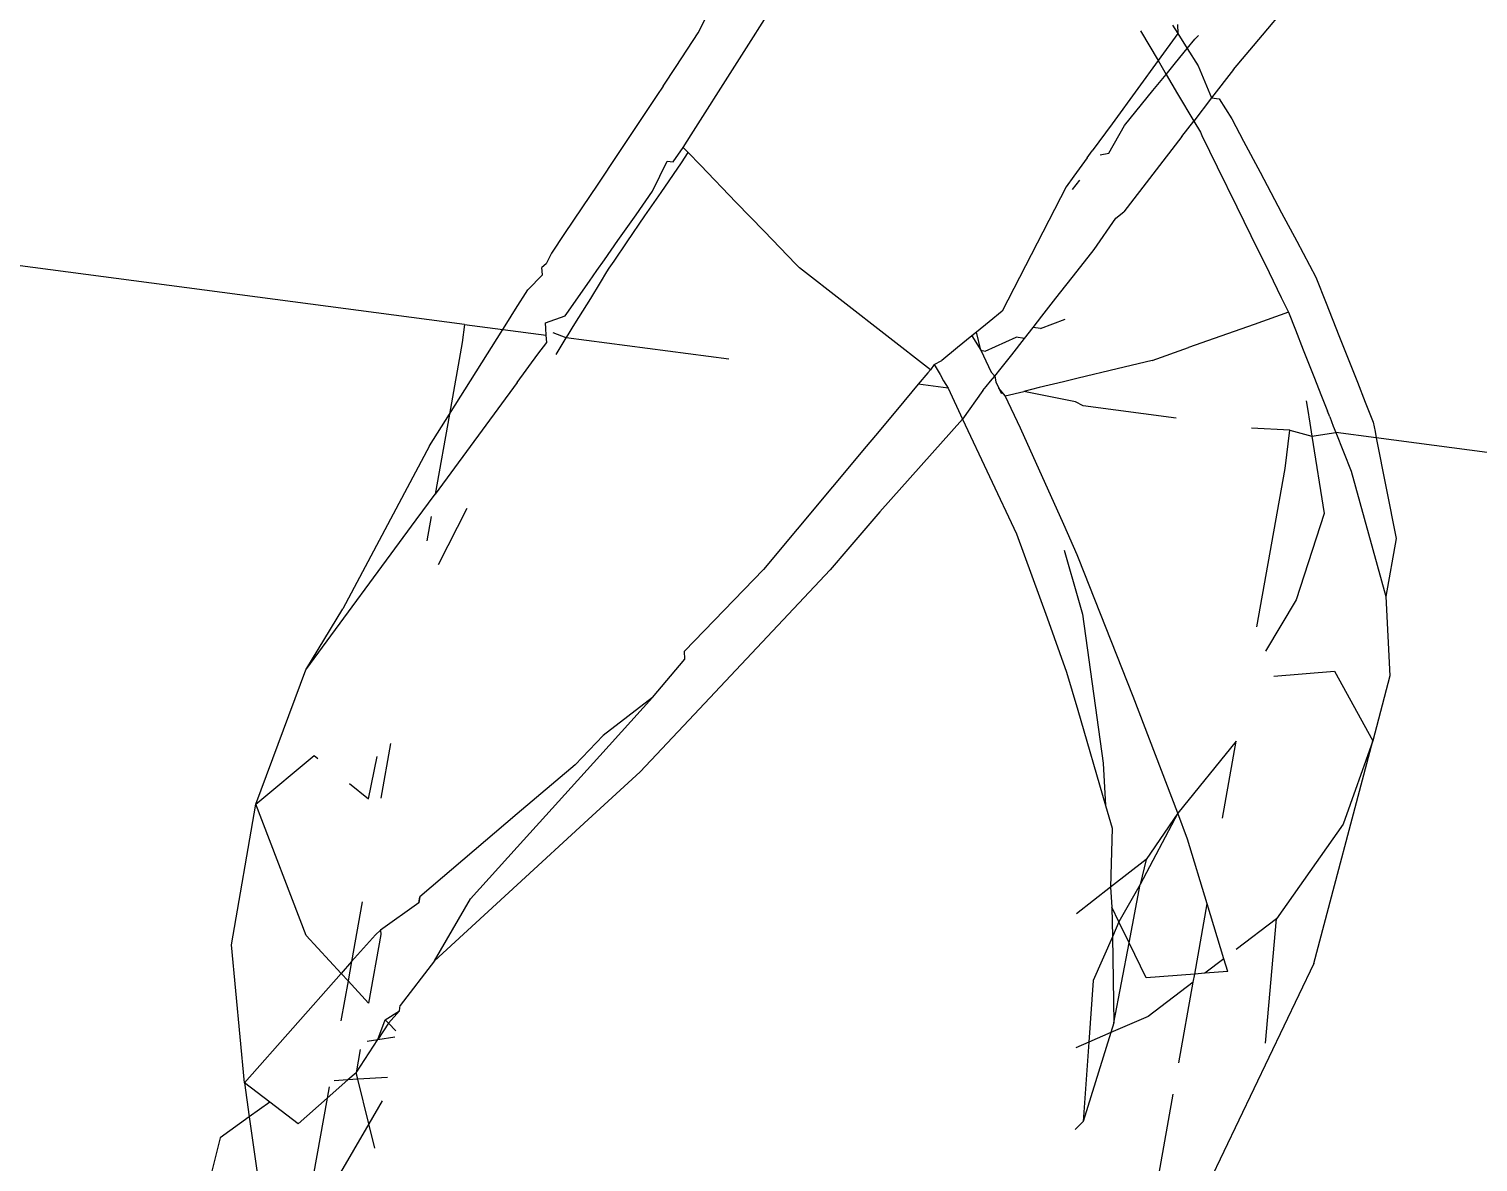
# Model space of a CAD drawing. Header units: inches. Extents: x 3324238 to 135265466, y -1036581 to 20094598.
# Drawn here: x 3354739.1539 to 3354739.5735, y -519087.4839 to -519087.156 of the extents above; entities that cross this region are included whole.
import ezdxf

# ---------------------------------------------------------------- set-up
doc = ezdxf.new("R2010")
doc.units = ezdxf.units.IN
doc.header["$MEASUREMENT"] = 0

msp = doc.modelspace()

# ---------------------------------------------------------------- linework, layer by layer
for p, q in [((3354739.28003, -519087.24152, 0.00267), (3354737.50844, -519087.00835, 0.00267)), ((3354739.34563, -519087.18667, 0.00267), (3354739.38059, -519087.13167, 0.00267)), ((3354739.34766, -519087.1571, 0.00267), (3354739.35221, -519087.14818, 0.00267)), ((3354739.51106, -519087.15779, 0.00267), (3354739.51772, -519087.1499, 0.00267)), ((3354739.48499, -519087.15492, 0.00267), (3354739.48653, -519087.15735, 0.00267)), ((3354739.48646, -519087.15466, 0.00267), (3354739.48653, -519087.15735, 0.00267)), ((3354739.3413, -519087.16681, 0.00267), (3354739.34766, -519087.1571, 0.00267)), ((3354739.47573, -519087.15654, 0.00267), (3354739.48086, -519087.16512, 0.00267)), ((3354739.48653, -519087.15735, 0.00267), (3354739.48086, -519087.16512, 0.00267)), ((3354739.48653, -519087.15735, 0.00267), (3354739.48927, -519087.16167, 0.00267)), ((3354739.48927, -519087.16167, 0.00267), (3354739.49147, -519087.15898, 0.00267)), ((3354739.49147, -519087.15898, 0.00267), (3354739.49249, -519087.15784, 0.00267)), ((3354739.50268, -519087.16769, 0.00267), (3354739.51106, -519087.15779, 0.00267)), ((3354739.48591, -519087.16578, 0.00267), (3354739.48927, -519087.16167, 0.00267)), ((3354739.48927, -519087.16167, 0.00267), (3354739.49242, -519087.16664, 0.00267)), ((3354739.33751, -519087.17259, 0.00267), (3354739.3413, -519087.16681, 0.00267)), ((3354739.48086, -519087.16512, 0.00267), (3354739.47493, -519087.17325, 0.00267)), ((3354739.48086, -519087.16512, 0.00267), (3354739.48317, -519087.16913, 0.00267)), ((3354739.48317, -519087.16913, 0.00267), (3354739.48591, -519087.16578, 0.00267)), ((3354739.49242, -519087.16664, 0.00267), (3354739.49629, -519087.17596, 0.00267)), ((3354739.50268, -519087.16769, 0.00267), (3354739.49629, -519087.17596, 0.00267)), ((3354739.33751, -519087.17259, 0.00267), (3354739.33572, -519087.17527, 0.00267)), ((3354739.47934, -519087.17381, 0.00267), (3354739.48317, -519087.16913, 0.00267)), ((3354739.48317, -519087.16913, 0.00267), (3354739.48647, -519087.17472, 0.00267)), ((3354739.33572, -519087.17527, 0.00267), (3354739.32951, -519087.18455, 0.00267)), ((3354739.47493, -519087.17325, 0.00267), (3354739.46751, -519087.18342, 0.00267)), ((3354739.47111, -519087.1839, 0.00267), (3354739.47934, -519087.17381, 0.00267)), ((3354739.48647, -519087.17472, 0.00267), (3354739.49115, -519087.18263, 0.00267)), ((3354739.49629, -519087.17596, 0.00267), (3354739.49115, -519087.18263, 0.00267)), ((3354739.49629, -519087.17596, 0.00267), (3354739.49852, -519087.17625, 0.00267)), ((3354739.49852, -519087.17625, 0.00267), (3354739.50216, -519087.18199, 0.00267)), ((3354739.32951, -519087.18455, 0.00267), (3354739.32428, -519087.19237, 0.00267)), ((3354739.46751, -519087.18342, 0.00267), (3354739.46177, -519087.19129, 0.00267)), ((3354739.46658, -519087.1919, 0.00267), (3354739.47111, -519087.1839, 0.00267)), ((3354739.48768, -519087.18712, 0.00267), (3354739.49115, -519087.18263, 0.00267)), ((3354739.49115, -519087.18263, 0.00267), (3354739.49307, -519087.18589, 0.00267)), ((3354739.50216, -519087.18199, 0.00267), (3354739.50558, -519087.18843, 0.00267)), ((3354739.34334, -519087.19027, 0.00267), (3354739.34563, -519087.18667, 0.00267)), ((3354739.48768, -519087.18712, 0.00267), (3354739.47089, -519087.20887, 0.00267)), ((3354739.49307, -519087.18589, 0.00267), (3354739.49354, -519087.18685, 0.00267)), ((3354739.49354, -519087.18685, 0.00267), (3354739.49797, -519087.19589, 0.00267)), ((3354739.50558, -519087.18843, 0.00267), (3354739.51037, -519087.19747, 0.00267)), ((3354739.32428, -519087.19237, 0.00267), (3354739.31858, -519087.20089, 0.00267)), ((3354739.34043, -519087.19443, 0.00267), (3354739.34334, -519087.19027, 0.00267)), ((3354739.3428, -519087.19473, 0.00267), (3354739.34481, -519087.19179, 0.00267)), ((3354739.34481, -519087.19179, 0.00267), (3354739.34334, -519087.19027, 0.00267)), ((3354739.34834, -519087.19544, 0.00267), (3354739.34481, -519087.19179, 0.00267)), ((3354739.46028, -519087.19333, 0.00267), (3354739.45641, -519087.19864, 0.00267)), ((3354739.46028, -519087.19333, 0.00267), (3354739.46177, -519087.19129, 0.00267)), ((3354739.4641, -519087.19246, 0.00267), (3354739.46658, -519087.1919, 0.00267)), ((3354739.33444, -519087.20298, 0.00267), (3354739.33871, -519087.19421, 0.00267)), ((3354739.33693, -519087.20331, 0.00267), (3354739.3428, -519087.19473, 0.00267)), ((3354739.33871, -519087.19421, 0.00267), (3354739.34043, -519087.19443, 0.00267)), ((3354739.35872, -519087.20618, 0.00267), (3354739.34834, -519087.19544, 0.00267)), ((3354739.49797, -519087.19589, 0.00267), (3354739.50364, -519087.20747, 0.00267)), ((3354739.51037, -519087.19747, 0.00267), (3354739.51657, -519087.20917, 0.00267)), ((3354739.31858, -519087.20089, 0.00267), (3354739.31398, -519087.20777, 0.00267)), ((3354739.45418, -519087.20169, 0.00267), (3354739.43565, -519087.23766, 0.00267)), ((3354739.45641, -519087.19864, 0.00267), (3354739.45418, -519087.20169, 0.00267)), ((3354739.45606, -519087.20249, 0.00267), (3354739.45822, -519087.19978, 0.00267)), ((3354739.32968, -519087.20978, 0.00267), (3354739.33444, -519087.20298, 0.00267)), ((3354739.33227, -519087.21011, 0.00267), (3354739.33693, -519087.20331, 0.00267)), ((3354739.36679, -519087.21453, 0.00267), (3354739.35872, -519087.20618, 0.00267)), ((3354739.31398, -519087.20777, 0.00267), (3354739.309, -519087.21522, 0.00267)), ((3354739.32445, -519087.21725, 0.00267), (3354739.32968, -519087.20978, 0.00267)), ((3354739.32715, -519087.21761, 0.00267), (3354739.33227, -519087.21011, 0.00267)), ((3354739.46857, -519087.21076, 0.00267), (3354739.47089, -519087.20887, 0.00267)), ((3354739.50364, -519087.20747, 0.00267), (3354739.5077, -519087.21575, 0.00267)), ((3354739.51657, -519087.20917, 0.00267), (3354739.52096, -519087.21744, 0.00267)), ((3354739.37597, -519087.22403, 0.00267), (3354739.36679, -519087.21453, 0.00267)), ((3354739.46231, -519087.21981, 0.00267), (3354739.46857, -519087.21076, 0.00267)), ((3354739.309, -519087.21522, 0.00267), (3354739.30521, -519087.22088, 0.00267)), ((3354739.32052, -519087.22285, 0.00267), (3354739.32445, -519087.21725, 0.00267)), ((3354739.32332, -519087.22321, 0.00267), (3354739.32715, -519087.21761, 0.00267)), ((3354739.5077, -519087.21575, 0.00267), (3354739.51295, -519087.22648, 0.00267)), ((3354739.52096, -519087.21744, 0.00267), (3354739.52646, -519087.22782, 0.00267)), ((3354739.30521, -519087.22088, 0.00267), (3354739.30363, -519087.22401, 0.00267)), ((3354739.31836, -519087.22593, 0.00267), (3354739.32052, -519087.22285, 0.00267)), ((3354739.45736, -519087.22612, 0.00267), (3354739.46231, -519087.21981, 0.00267)), ((3354739.29834, -519087.23151, 0.00267), (3354739.30257, -519087.22716, 0.00267)), ((3354739.30363, -519087.22401, 0.00267), (3354739.30243, -519087.22503, 0.00267)), ((3354739.30257, -519087.22716, 0.00267), (3354739.30243, -519087.22503, 0.00267)), ((3354739.31624, -519087.22896, 0.00267), (3354739.31836, -519087.22593, 0.00267)), ((3354739.31938, -519087.22937, 0.00267), (3354739.32127, -519087.22631, 0.00267)), ((3354739.32127, -519087.22631, 0.00267), (3354739.32192, -519087.22526, 0.00267)), ((3354739.32192, -519087.22526, 0.00267), (3354739.32332, -519087.22321, 0.00267)), ((3354739.37699, -519087.22508, 0.00267), (3354739.37597, -519087.22403, 0.00267)), ((3354739.4149, -519087.25462, 0.00267), (3354739.37699, -519087.22508, 0.00267)), ((3354739.45124, -519087.23394, 0.00267), (3354739.45736, -519087.22612, 0.00267)), ((3354739.51295, -519087.22648, 0.00267), (3354739.51649, -519087.23369, 0.00267)), ((3354739.31307, -519087.23349, 0.00267), (3354739.31624, -519087.22896, 0.00267)), ((3354739.31656, -519087.23395, 0.00267), (3354739.31938, -519087.22937, 0.00267)), ((3354739.52646, -519087.22782, 0.00267), (3354739.52945, -519087.23535, 0.00267)), ((3354739.29482, -519087.2371, 0.00267), (3354739.29834, -519087.23151, 0.00267)), ((3354739.31015, -519087.23766, 0.00267), (3354739.31307, -519087.23349, 0.00267)), ((3354739.31312, -519087.23952, 0.00267), (3354739.31656, -519087.23395, 0.00267)), ((3354739.44716, -519087.23914, 0.00267), (3354739.45124, -519087.23394, 0.00267)), ((3354739.51649, -519087.23369, 0.00267), (3354739.51858, -519087.23796, 0.00267)), ((3354739.52945, -519087.23535, 0.00267), (3354739.53317, -519087.24472, 0.00267)), ((3354739.29225, -519087.24116, 0.00267), (3354739.29482, -519087.2371, 0.00267)), ((3354739.30346, -519087.24106, 0.00267), (3354739.30921, -519087.239, 0.00267)), ((3354739.30921, -519087.239, 0.00267), (3354739.31015, -519087.23766, 0.00267)), ((3354739.31152, -519087.24211, 0.00267), (3354739.31312, -519087.23952, 0.00267)), ((3354739.43565, -519087.23766, 0.00267), (3354739.43192, -519087.24071, 0.00267)), ((3354739.44464, -519087.24236, 0.00267), (3354739.44716, -519087.23914, 0.00267)), ((3354739.51858, -519087.23796, 0.00267), (3354739.5086, -519087.24149, 0.00267)), ((3354739.51858, -519087.23796, 0.00267), (3354739.52059, -519087.24306, 0.00267)), ((3354739.27566, -519087.26744, 0.00267), (3354739.2911, -519087.24298, 0.00267)), ((3354739.28003, -519087.24152, 0.00267), (3354739.27936, -519087.24677, 0.00267)), ((3354739.28003, -519087.24152, 0.00267), (3354739.2911, -519087.24298, 0.00267)), ((3354739.2911, -519087.24298, 0.00267), (3354739.29225, -519087.24116, 0.00267)), ((3354739.2911, -519087.24298, 0.00267), (3354739.30369, -519087.24464, 0.00267)), ((3354739.30357, -519087.24265, 0.00267), (3354739.30346, -519087.24106, 0.00267)), ((3354739.30369, -519087.24464, 0.00267), (3354739.30357, -519087.24265, 0.00267)), ((3354739.3095, -519087.2454, 0.00267), (3354739.30574, -519087.24396, 0.00267)), ((3354739.31004, -519087.24453, 0.00267), (3354739.31152, -519087.24211, 0.00267)), ((3354739.42826, -519087.2437, 0.00267), (3354739.42691, -519087.2448, 0.00267)), ((3354739.43192, -519087.24071, 0.00267), (3354739.42826, -519087.2437, 0.00267)), ((3354739.42953, -519087.24899, 0.00267), (3354739.42826, -519087.2437, 0.00267)), ((3354739.44215, -519087.24553, 0.00267), (3354739.44464, -519087.24236, 0.00267)), ((3354739.44678, -519087.24264, 0.00267), (3354739.44464, -519087.24236, 0.00267)), ((3354739.44678, -519087.24264, 0.00267), (3354739.45394, -519087.24001, 0.00267)), ((3354739.5086, -519087.24149, 0.00267), (3354739.49708, -519087.24556, 0.00267)), ((3354739.52059, -519087.24306, 0.00267), (3354739.52288, -519087.24888, 0.00267)), ((3354739.27936, -519087.24677, 0.00267), (3354739.27566, -519087.26744, 0.00267)), ((3354739.3013, -519087.25013, 0.00267), (3354739.30383, -519087.24669, 0.00267)), ((3354739.30383, -519087.24669, 0.00267), (3354739.30369, -519087.24464, 0.00267)), ((3354739.30655, -519087.25018, 0.00267), (3354739.3095, -519087.2454, 0.00267)), ((3354739.3095, -519087.2454, 0.00267), (3354739.31004, -519087.24453, 0.00267)), ((3354739.35653, -519087.25159, 0.00267), (3354739.3095, -519087.2454, 0.00267)), ((3354739.42279, -519087.24817, 0.00267), (3354739.41824, -519087.25189, 0.00267)), ((3354739.42691, -519087.2448, 0.00267), (3354739.42279, -519087.24817, 0.00267)), ((3354739.42691, -519087.2448, 0.00267), (3354739.42953, -519087.24899, 0.00267)), ((3354739.43077, -519087.24924, 0.00267), (3354739.43978, -519087.24522, 0.00267)), ((3354739.43844, -519087.25027, 0.00267), (3354739.44215, -519087.24553, 0.00267)), ((3354739.44215, -519087.24553, 0.00267), (3354739.43978, -519087.24522, 0.00267)), ((3354739.47907, -519087.25194, 0.00267), (3354739.48959, -519087.24821, 0.00267)), ((3354739.49708, -519087.24556, 0.00267), (3354739.48959, -519087.24821, 0.00267)), ((3354739.53317, -519087.24472, 0.00267), (3354739.53547, -519087.2505, 0.00267)), ((3354739.29531, -519087.25826, 0.00267), (3354739.3013, -519087.25013, 0.00267)), ((3354739.41601, -519087.25313, 0.00267), (3354739.41824, -519087.25189, 0.00267)), ((3354739.42953, -519087.24899, 0.00267), (3354739.43077, -519087.24924, 0.00267)), ((3354739.42953, -519087.24899, 0.00267), (3354739.43176, -519087.25367, 0.00267)), ((3354739.4354, -519087.25415, 0.00267), (3354739.43844, -519087.25027, 0.00267)), ((3354739.47907, -519087.25194, 0.00267), (3354739.469, -519087.25435, 0.00267)), ((3354739.52288, -519087.24888, 0.00267), (3354739.5244, -519087.25274, 0.00267)), ((3354739.53547, -519087.2505, 0.00267), (3354739.53701, -519087.25439, 0.00267)), ((3354739.41413, -519087.25555, 0.00267), (3354739.41139, -519087.25881, 0.00267)), ((3354739.41413, -519087.25555, 0.00267), (3354739.4149, -519087.25462, 0.00267)), ((3354739.41601, -519087.25313, 0.00267), (3354739.4149, -519087.25462, 0.00267)), ((3354739.41601, -519087.25313, 0.00267), (3354739.4177, -519087.25601, 0.00267)), ((3354739.4177, -519087.25601, 0.00267), (3354739.41875, -519087.25781, 0.00267)), ((3354739.43176, -519087.25367, 0.00267), (3354739.43255, -519087.25532, 0.00267)), ((3354739.43234, -519087.25793, 0.00267), (3354739.43356, -519087.2565, 0.00267)), ((3354739.43255, -519087.25532, 0.00267), (3354739.43356, -519087.2565, 0.00267)), ((3354739.43356, -519087.2565, 0.00267), (3354739.4354, -519087.25415, 0.00267)), ((3354739.43356, -519087.2565, 0.00267), (3354739.4339, -519087.25814, 0.00267)), ((3354739.469, -519087.25435, 0.00267), (3354739.45766, -519087.25708, 0.00267)), ((3354739.5244, -519087.25274, 0.00267), (3354739.5259, -519087.25655, 0.00267)), ((3354739.5259, -519087.25655, 0.00267), (3354739.52815, -519087.26227, 0.00267)), ((3354739.53701, -519087.25439, 0.00267), (3354739.53853, -519087.25822, 0.00267)), ((3354739.29531, -519087.25826, 0.00267), (3354739.27151, -519087.29063, 0.00267)), ((3354739.41139, -519087.25881, 0.00267), (3354739.40535, -519087.26604, 0.00267)), ((3354739.42001, -519087.25995, 0.00267), (3354739.41139, -519087.25881, 0.00267)), ((3354739.41875, -519087.25781, 0.00267), (3354739.42001, -519087.25995, 0.00267)), ((3354739.42001, -519087.25995, 0.00267), (3354739.42425, -519087.26893, 0.00267)), ((3354739.43008, -519087.26059, 0.00267), (3354739.42425, -519087.26893, 0.00267)), ((3354739.43008, -519087.26059, 0.00267), (3354739.43107, -519087.25943, 0.00267)), ((3354739.43107, -519087.25943, 0.00267), (3354739.43234, -519087.25793, 0.00267)), ((3354739.4339, -519087.25814, 0.00267), (3354739.43475, -519087.25991, 0.00267)), ((3354739.43555, -519087.26158, 0.00267), (3354739.43475, -519087.25991, 0.00267)), ((3354739.4366, -519087.26213, 0.00267), (3354739.43475, -519087.25991, 0.00267)), ((3354739.44642, -519087.25977, 0.00267), (3354739.44192, -519087.26086, 0.00267)), ((3354739.45347, -519087.25808, 0.00267), (3354739.44642, -519087.25977, 0.00267)), ((3354739.45766, -519087.25708, 0.00267), (3354739.45347, -519087.25808, 0.00267)), ((3354739.53853, -519087.25822, 0.00267), (3354739.54081, -519087.26397, 0.00267)), ((3354739.4366, -519087.26213, 0.00267), (3354739.44192, -519087.26086, 0.00267)), ((3354739.44095, -519087.27149, 0.00267), (3354739.4366, -519087.26213, 0.00267)), ((3354739.45695, -519087.26393, 0.00267), (3354739.44192, -519087.26086, 0.00267)), ((3354739.45917, -519087.2651, 0.00267), (3354739.45695, -519087.26393, 0.00267)), ((3354739.52373, -519087.26362, 0.00267), (3354739.52407, -519087.26582, 0.00267)), ((3354739.52815, -519087.26227, 0.00267), (3354739.52984, -519087.26658, 0.00267)), ((3354739.54081, -519087.26397, 0.00267), (3354739.54312, -519087.26977, 0.00267)), ((3354739.26985, -519087.27665, 0.00267), (3354739.27566, -519087.26744, 0.00267)), ((3354739.27566, -519087.26744, 0.00267), (3354739.27151, -519087.29063, 0.00267)), ((3354739.40535, -519087.26604, 0.00267), (3354739.39897, -519087.27367, 0.00267)), ((3354739.42425, -519087.26893, 0.00267), (3354739.40023, -519087.29572, 0.00267)), ((3354739.42425, -519087.26893, 0.00267), (3354739.43987, -519087.30205, 0.00267)), ((3354739.48604, -519087.26864, 0.00267), (3354739.45917, -519087.2651, 0.00267)), ((3354739.52407, -519087.26582, 0.00267), (3354739.52474, -519087.27003, 0.00267)), ((3354739.53051, -519087.26827, 0.00267), (3354739.52984, -519087.26658, 0.00267)), ((3354739.53051, -519087.26827, 0.00267), (3354739.53155, -519087.27092, 0.00267)), ((3354739.4535, -519087.29942, 0.00267), (3354739.44095, -519087.27149, 0.00267)), ((3354739.519, -519087.27212, 0.00267), (3354739.50785, -519087.27151, 0.00267)), ((3354739.51759, -519087.28321, 0.00267), (3354739.519, -519087.27212, 0.00267)), ((3354739.519, -519087.27212, 0.00267), (3354739.52534, -519087.27381, 0.00267)), ((3354739.52474, -519087.27003, 0.00267), (3354739.52534, -519087.27381, 0.00267)), ((3354739.52534, -519087.27381, 0.00267), (3354739.53227, -519087.27275, 0.00267)), ((3354739.53155, -519087.27092, 0.00267), (3354739.53227, -519087.27275, 0.00267)), ((3354739.54401, -519087.27429, 0.00267), (3354739.53227, -519087.27275, 0.00267)), ((3354739.53227, -519087.27275, 0.00267), (3354739.53669, -519087.28398, 0.00267)), ((3354739.54312, -519087.26977, 0.00267), (3354739.54365, -519087.2725, 0.00267)), ((3354739.54365, -519087.2725, 0.00267), (3354739.54401, -519087.27429, 0.00267)), ((3354739.26985, -519087.27665, 0.00267), (3354739.24478, -519087.32376, 0.00267)), ((3354739.39636, -519087.27678, 0.00267), (3354739.36658, -519087.31238, 0.00267)), ((3354739.39897, -519087.27367, 0.00267), (3354739.39636, -519087.27678, 0.00267)), ((3354739.52534, -519087.27381, 0.00267), (3354739.5289, -519087.29621, 0.00267)), ((3354741.36784, -519087.51632, 0.00267), (3354739.54401, -519087.27429, 0.00267)), ((3354739.54401, -519087.27429, 0.00267), (3354739.54974, -519087.3034, 0.00267)), ((3354739.5094, -519087.32897, 0.00267), (3354739.51759, -519087.28321, 0.00267)), ((3354739.53669, -519087.28398, 0.00267), (3354739.54672, -519087.32027, 0.00267)), ((3354739.26607, -519087.29803, 0.00267), (3354739.27151, -519087.29063, 0.00267)), ((3354739.23412, -519087.34141, 0.00267), (3354739.26607, -519087.29803, 0.00267)), ((3354739.27036, -519087.29706, 0.00267), (3354739.2691, -519087.30412, 0.00267)), ((3354739.27253, -519087.31101, 0.00267), (3354739.28081, -519087.29471, 0.00267)), ((3354739.40023, -519087.29572, 0.00267), (3354739.39104, -519087.30653, 0.00267)), ((3354739.5289, -519087.29621, 0.00267), (3354739.52083, -519087.3212, 0.00267)), ((3354739.43987, -519087.30205, 0.00267), (3354739.44867, -519087.32643, 0.00267)), ((3354739.45742, -519087.30816, 0.00267), (3354739.4535, -519087.29942, 0.00267)), ((3354739.39104, -519087.30653, 0.00267), (3354739.38593, -519087.31255, 0.00267)), ((3354739.45359, -519087.30682, 0.00267), (3354739.45775, -519087.3213, 0.00267)), ((3354739.54974, -519087.3034, 0.00267), (3354739.54672, -519087.32027, 0.00267)), ((3354739.45782, -519087.30917, 0.00267), (3354739.45742, -519087.30816, 0.00267)), ((3354739.47358, -519087.34917, 0.00267), (3354739.45782, -519087.30917, 0.00267)), ((3354739.34373, -519087.33608, 0.00267), (3354739.36658, -519087.31238, 0.00267)), ((3354739.34493, -519087.35605, 0.00267), (3354739.38593, -519087.31255, 0.00267)), ((3354739.23412, -519087.34141, 0.00267), (3354739.24478, -519087.32376, 0.00267)), ((3354739.45775, -519087.3213, 0.00267), (3354739.45893, -519087.32539, 0.00267)), ((3354739.52083, -519087.3212, 0.00267), (3354739.51191, -519087.33604, 0.00267)), ((3354739.54672, -519087.32027, 0.00267), (3354739.54797, -519087.34314, 0.00267)), ((3354739.44867, -519087.32643, 0.00267), (3354739.45433, -519087.34212, 0.00267)), ((3354739.45893, -519087.32539, 0.00267), (3354739.46489, -519087.36844, 0.00267)), ((3354739.34386, -519087.33837, 0.00267), (3354739.34373, -519087.33608, 0.00267)), ((3354739.33443, -519087.34944, 0.00267), (3354739.34386, -519087.33837, 0.00267)), ((3354739.2196, -519087.38033, 0.00267), (3354739.23412, -519087.34141, 0.00267)), ((3354739.45433, -519087.34212, 0.00267), (3354739.45757, -519087.35317, 0.00267)), ((3354739.5143, -519087.34324, 0.00267), (3354739.53194, -519087.34181, 0.00267)), ((3354739.53194, -519087.34181, 0.00267), (3354739.54301, -519087.36198, 0.00267)), ((3354739.54797, -519087.34314, 0.00267), (3354739.54301, -519087.36198, 0.00267)), ((3354739.31916, -519087.36634, 0.00267), (3354739.33443, -519087.34944, 0.00267)), ((3354739.33443, -519087.34944, 0.00267), (3354739.32021, -519087.36046, 0.00267)), ((3354739.48651, -519087.38297, 0.00267), (3354739.47358, -519087.34917, 0.00267)), ((3354739.33088, -519087.37095, 0.00267), (3354739.34493, -519087.35605, 0.00267)), ((3354739.45757, -519087.35317, 0.00267), (3354739.46564, -519087.38071, 0.00267)), ((3354739.32021, -519087.36046, 0.00267), (3354739.31207, -519087.3689, 0.00267)), ((3354739.25861, -519087.36279, 0.00267), (3354739.25578, -519087.37862, 0.00267)), ((3354739.50348, -519087.36205, 0.00267), (3354739.48651, -519087.38297, 0.00267)), ((3354739.49949, -519087.38439, 0.00267), (3354739.50348, -519087.36205, 0.00267)), ((3354739.52593, -519087.42647, 0.00267), (3354739.54301, -519087.36198, 0.00267)), ((3354739.54301, -519087.36198, 0.00267), (3354739.53443, -519087.38615, 0.00267)), ((3354739.2196, -519087.38033, 0.00267), (3354739.23648, -519087.3662, 0.00267)), ((3354739.23648, -519087.3662, 0.00267), (3354739.2376, -519087.36709, 0.00267)), ((3354739.25222, -519087.37874, 0.00267), (3354739.25477, -519087.36655, 0.00267)), ((3354739.29529, -519087.39278, 0.00267), (3354739.31916, -519087.36634, 0.00267)), ((3354739.31207, -519087.3689, 0.00267), (3354739.29529, -519087.38317, 0.00267)), ((3354739.46489, -519087.36844, 0.00267), (3354739.46564, -519087.38071, 0.00267)), ((3354739.33088, -519087.37095, 0.00267), (3354739.31587, -519087.38474, 0.00267)), ((3354739.24675, -519087.37438, 0.00267), (3354739.25222, -519087.37874, 0.00267)), ((3354739.21254, -519087.42101, 0.00267), (3354739.2196, -519087.38033, 0.00267)), ((3354739.23417, -519087.41832, 0.00267), (3354739.2196, -519087.38033, 0.00267)), ((3354739.46564, -519087.38071, 0.00267), (3354739.46757, -519087.3873, 0.00267)), ((3354739.29529, -519087.38317, 0.00267), (3354739.26707, -519087.40716, 0.00267)), ((3354739.31587, -519087.38474, 0.00267), (3354739.29528, -519087.40364, 0.00267)), ((3354739.48651, -519087.38297, 0.00267), (3354739.47567, -519087.4036, 0.00267)), ((3354739.48651, -519087.38297, 0.00267), (3354739.47741, -519087.39629, 0.00267)), ((3354739.48935, -519087.39042, 0.00267), (3354739.48651, -519087.38297, 0.00267)), ((3354739.53443, -519087.38615, 0.00267), (3354739.51512, -519087.41348, 0.00267)), ((3354739.46757, -519087.3873, 0.00267), (3354739.46709, -519087.40436, 0.00267)), ((3354739.49506, -519087.40916, 0.00267), (3354739.48935, -519087.39042, 0.00267)), ((3354739.28176, -519087.40775, 0.00267), (3354739.29529, -519087.39278, 0.00267)), ((3354739.47741, -519087.39629, 0.00267), (3354739.46709, -519087.40436, 0.00267)), ((3354739.47741, -519087.39629, 0.00267), (3354739.47567, -519087.4036, 0.00267)), ((3354739.26676, -519087.40887, 0.00267), (3354739.26707, -519087.40716, 0.00267)), ((3354739.26707, -519087.40716, 0.00267), (3354739.26676, -519087.40887, 0.00267)), ((3354739.29528, -519087.40364, 0.00267), (3354739.27131, -519087.42566, 0.00267)), ((3354739.46709, -519087.40436, 0.00267), (3354739.45722, -519087.41207, 0.00267)), ((3354739.46709, -519087.40436, 0.00267), (3354739.46745, -519087.41014, 0.00267)), ((3354739.47567, -519087.4036, 0.00267), (3354739.46951, -519087.41435, 0.00267)), ((3354739.47247, -519087.42042, 0.00267), (3354739.47567, -519087.4036, 0.00267)), ((3354739.25042, -519087.40859, 0.00267), (3354739.24732, -519087.42588, 0.00267)), ((3354739.26676, -519087.40887, 0.00267), (3354739.25572, -519087.41681, 0.00267)), ((3354739.27131, -519087.42566, 0.00267), (3354739.28176, -519087.40775, 0.00267)), ((3354739.46745, -519087.41014, 0.00267), (3354739.46761, -519087.4187, 0.00267)), ((3354739.46951, -519087.41435, 0.00267), (3354739.46745, -519087.41014, 0.00267)), ((3354739.49142, -519087.42949, 0.00267), (3354739.49506, -519087.40916, 0.00267)), ((3354739.4999, -519087.42506, 0.00267), (3354739.49506, -519087.40916, 0.00267)), ((3354739.46951, -519087.41435, 0.00267), (3354739.46761, -519087.4187, 0.00267)), ((3354739.47247, -519087.42042, 0.00267), (3354739.46951, -519087.41435, 0.00267)), ((3354739.51512, -519087.41348, 0.00267), (3354739.50343, -519087.42237, 0.00267)), ((3354739.51192, -519087.44948, 0.00267), (3354739.51512, -519087.41348, 0.00267)), ((3354739.24431, -519087.42928, 0.00267), (3354739.23417, -519087.41832, 0.00267)), ((3354739.25422, -519087.41809, 0.00267), (3354739.24732, -519087.42588, 0.00267)), ((3354739.25583, -519087.41802, 0.00267), (3354739.25226, -519087.43787, 0.00267)), ((3354739.25572, -519087.41681, 0.00267), (3354739.25422, -519087.41809, 0.00267)), ((3354739.25572, -519087.41681, 0.00267), (3354739.25583, -519087.41802, 0.00267)), ((3354739.46761, -519087.4187, 0.00267), (3354739.46208, -519087.43132, 0.00267)), ((3354739.46761, -519087.4187, 0.00267), (3354739.46806, -519087.44361, 0.00267)), ((3354739.21629, -519087.46095, 0.00267), (3354739.21254, -519087.42101, 0.00267)), ((3354739.46806, -519087.44361, 0.00267), (3354739.47247, -519087.42042, 0.00267)), ((3354739.47742, -519087.43054, 0.00267), (3354739.47247, -519087.42042, 0.00267)), ((3354739.24732, -519087.42588, 0.00267), (3354739.24431, -519087.42928, 0.00267)), ((3354739.24732, -519087.42588, 0.00267), (3354739.24633, -519087.43146, 0.00267)), ((3354739.27131, -519087.42566, 0.00267), (3354739.26144, -519087.4386, 0.00267)), ((3354739.4999, -519087.42506, 0.00267), (3354739.49437, -519087.42927, 0.00267)), ((3354739.52593, -519087.42647, 0.00267), (3354739.49548, -519087.48989, 0.00267)), ((3354739.50102, -519087.42876, 0.00267), (3354739.4999, -519087.42506, 0.00267)), ((3354739.24431, -519087.42928, 0.00267), (3354739.21629, -519087.46095, 0.00267)), ((3354739.24633, -519087.43146, 0.00267), (3354739.24426, -519087.44301, 0.00267)), ((3354739.24633, -519087.43146, 0.00267), (3354739.24431, -519087.42928, 0.00267)), ((3354739.25226, -519087.43787, 0.00267), (3354739.24633, -519087.43146, 0.00267)), ((3354739.46208, -519087.43132, 0.00267), (3354739.46078, -519087.44916, 0.00267)), ((3354739.49142, -519087.42949, 0.00267), (3354739.47742, -519087.43054, 0.00267)), ((3354739.49101, -519087.43182, 0.00267), (3354739.47793, -519087.44177, 0.00267)), ((3354739.48682, -519087.45521, 0.00267), (3354739.49101, -519087.43182, 0.00267)), ((3354739.49101, -519087.43182, 0.00267), (3354739.49142, -519087.42949, 0.00267)), ((3354739.49437, -519087.42927, 0.00267), (3354739.49142, -519087.42949, 0.00267)), ((3354739.50102, -519087.42876, 0.00267), (3354739.49437, -519087.42927, 0.00267)), ((3354739.25707, -519087.44269, 0.00267), (3354739.26117, -519087.44014, 0.00267)), ((3354739.26117, -519087.44014, 0.00267), (3354739.25806, -519087.44374, 0.00267)), ((3354739.26117, -519087.44014, 0.00267), (3354739.26144, -519087.4386, 0.00267)), ((3354739.25497, -519087.44842, 0.00267), (3354739.25707, -519087.44269, 0.00267)), ((3354739.25806, -519087.44374, 0.00267), (3354739.25497, -519087.44842, 0.00267)), ((3354739.25806, -519087.44374, 0.00267), (3354739.25707, -519087.44269, 0.00267)), ((3354739.26013, -519087.44595, 0.00267), (3354739.25806, -519087.44374, 0.00267)), ((3354739.47793, -519087.44177, 0.00267), (3354739.46719, -519087.4464, 0.00267)), ((3354739.46806, -519087.44361, 0.00267), (3354739.46719, -519087.4464, 0.00267)), ((3354739.24863, -519087.45806, 0.00267), (3354739.25497, -519087.44842, 0.00267)), ((3354739.25189, -519087.4489, 0.00267), (3354739.25497, -519087.44842, 0.00267)), ((3354739.25497, -519087.44842, 0.00267), (3354739.25982, -519087.44768, 0.00267)), ((3354739.46078, -519087.44916, 0.00267), (3354739.457, -519087.45079, 0.00267)), ((3354739.46719, -519087.4464, 0.00267), (3354739.4591, -519087.47217, 0.00267)), ((3354739.46078, -519087.44916, 0.00267), (3354739.4591, -519087.47217, 0.00267)), ((3354739.46719, -519087.4464, 0.00267), (3354739.46078, -519087.44916, 0.00267)), ((3354739.24983, -519087.45135, 0.00267), (3354739.24863, -519087.45806, 0.00267)), ((3354739.21629, -519087.46095, 0.00267), (3354739.21769, -519087.47085, 0.00267)), ((3354739.22364, -519087.46655, 0.00267), (3354739.21629, -519087.46095, 0.00267)), ((3354739.24628, -519087.46013, 0.00267), (3354739.24025, -519087.46545, 0.00267)), ((3354739.24084, -519087.46211, 0.00267), (3354739.24025, -519087.46545, 0.00267)), ((3354739.24628, -519087.46013, 0.00267), (3354739.2423, -519087.46037, 0.00267)), ((3354739.24863, -519087.45806, 0.00267), (3354739.24628, -519087.46013, 0.00267)), ((3354739.2491, -519087.45995, 0.00267), (3354739.24628, -519087.46013, 0.00267)), ((3354739.2491, -519087.45995, 0.00267), (3354739.24863, -519087.45806, 0.00267)), ((3354739.25772, -519087.45943, 0.00267), (3354739.2491, -519087.45995, 0.00267)), ((3354739.2523, -519087.47283, 0.00267), (3354739.2491, -519087.45995, 0.00267)), ((3354739.24025, -519087.46545, 0.00267), (3354739.23189, -519087.47283, 0.00267)), ((3354739.24025, -519087.46545, 0.00267), (3354739.23624, -519087.48786, 0.00267)), ((3354739.25617, -519087.46615, 0.00267), (3354739.2523, -519087.47283, 0.00267)), ((3354739.4774, -519087.50789, 0.00267), (3354739.48521, -519087.46421, 0.00267)), ((3354739.22364, -519087.46655, 0.00267), (3354739.21769, -519087.47085, 0.00267)), ((3354739.23189, -519087.47283, 0.00267), (3354739.22364, -519087.46655, 0.00267)), ((3354739.21769, -519087.47085, 0.00267), (3354739.20933, -519087.47689, 0.00267)), ((3354739.21769, -519087.47085, 0.00267), (3354739.22159, -519087.49845, 0.00267)), ((3354739.2523, -519087.47283, 0.00267), (3354739.24347, -519087.4881, 0.00267)), ((3354739.25406, -519087.47989, 0.00267), (3354739.2523, -519087.47283, 0.00267)), ((3354739.45686, -519087.47448, 0.00267), (3354739.4591, -519087.47217, 0.00267)), ((3354739.20933, -519087.47689, 0.00267), (3354739.20269, -519087.50287, 0.00267))]:
    msp.add_line(p, q)

doc.saveas('drawing.dxf')
